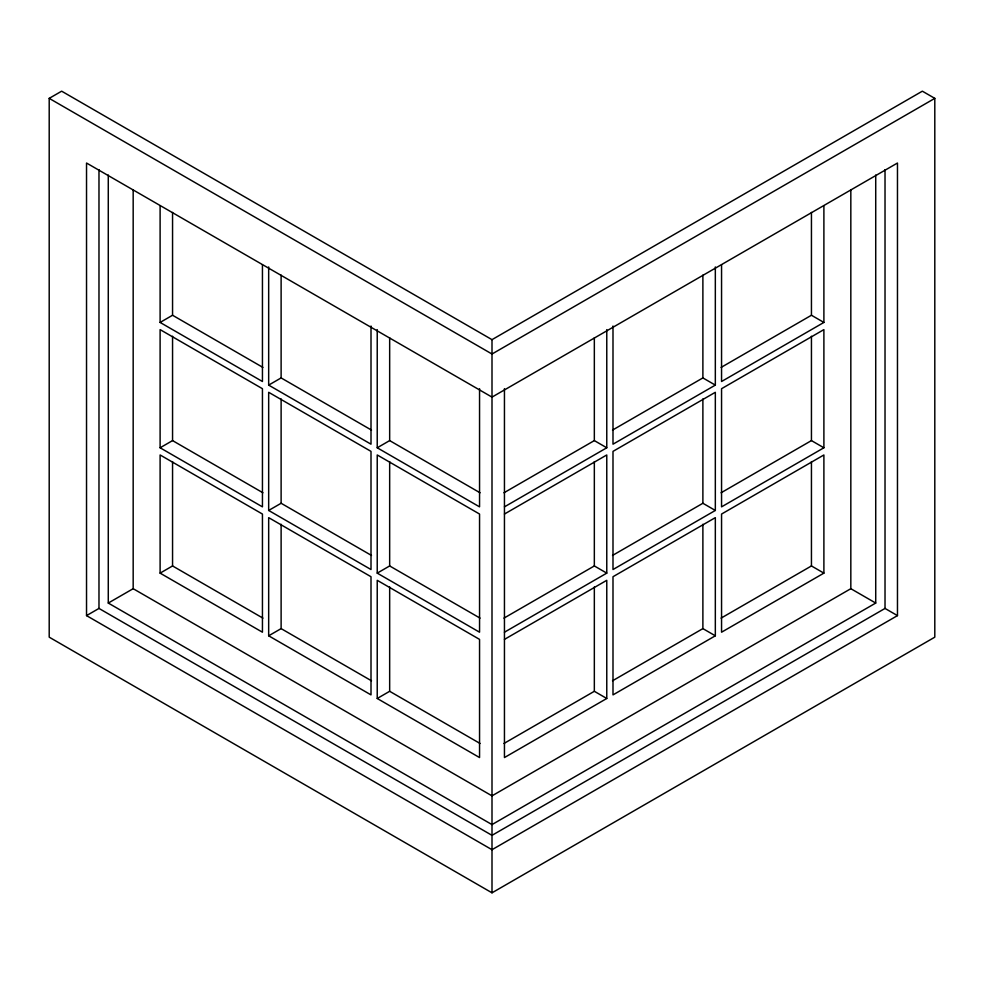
<?xml version="1.0" encoding="UTF-8"?>
<svg xmlns="http://www.w3.org/2000/svg" width="984" height="984" viewBox="0 0 984 984"><rect width="100%" height="100%" fill="white"/><g stroke="black" fill="none" stroke-linecap="round" stroke-linejoin="round"><path stroke-width="1.48" d="M49.2 98.363L61.648 91.18L492 339.652L922.352 91.18L934.8 98.363L934.8 637.165L492 892.82L49.2 637.165L49.2 98.363L492 354.019L934.8 98.363M160.109 205.804L160.109 322.432L172.557 315.249L262.925 367.426M160.109 447.781L262.445 506.858L262.445 388.705L160.109 329.615L160.109 447.781L172.557 440.598L262.925 492.775M268.669 266.947L268.669 385.113L281.117 377.918L371.485 430.094M86.53 615.615L98.978 608.432L492 835.342L885.022 608.432L897.469 615.615L897.469 163.024L492 397.118L86.53 163.024L86.53 615.615L492 849.709L897.469 615.615M108.277 175.029L108.277 603.057L133.172 588.69L492 795.859L850.828 588.69L875.723 603.057L875.723 175.029M160.109 573.131L262.445 632.208L262.445 514.054L160.109 454.965L160.109 573.131L172.557 565.948L262.925 618.124M268.669 510.45L371.005 569.539L371.005 451.373L268.669 392.296L268.669 510.45L281.117 503.267L371.485 555.443M377.229 329.615L377.229 447.781L389.664 440.598L480.044 492.775M503.956 492.775L594.336 440.598L606.771 447.781L606.771 329.615M612.515 430.094L702.884 377.918L715.331 385.113L715.331 266.947M721.075 367.426L811.443 315.249L823.891 322.432L823.891 205.804M268.669 635.799L371.005 694.889L371.005 576.722L268.669 517.645L268.669 635.799L281.117 628.616L371.485 680.793M377.229 573.131L479.552 632.208L479.552 514.042L377.229 454.965L377.229 573.131L389.664 565.948L480.044 618.124M504.448 506.858L606.771 447.781M715.331 385.113L612.995 444.19L612.995 326.024M823.891 322.432L721.555 381.509L721.555 264.88M504.448 514.042L606.771 454.965L606.771 573.131L504.448 632.208M503.956 618.124L594.336 565.948L606.771 573.131M612.515 555.443L702.884 503.267L715.331 510.45L715.331 392.296L612.995 451.373L612.995 569.539L715.331 510.45M721.075 492.775L811.443 440.598L823.891 447.781L823.891 329.615L721.555 388.705L721.555 506.858L823.891 447.781M377.229 698.48L479.552 757.557L479.552 639.391L377.229 580.314L377.229 698.48L389.664 691.297L480.044 743.474M504.448 639.391L606.771 580.314L606.771 698.48L504.448 757.557L504.448 388.692M503.956 743.474L594.336 691.297L606.771 698.48M612.515 680.793L702.884 628.616L715.331 635.799L715.331 517.645L612.995 576.722L612.995 694.889L715.331 635.799M721.075 618.124L811.443 565.948L823.891 573.131L823.891 454.965L721.555 514.054L721.555 632.208L823.891 573.131M875.723 603.057L492 824.592L108.277 603.057M160.109 322.432L262.445 381.509L262.445 264.88M268.669 385.113L371.005 444.19L371.005 326.024M377.229 447.781L479.552 506.858L479.552 388.692M885.022 169.642L885.022 608.432M850.828 189.814L850.828 588.69M811.443 212.433L811.443 315.249M811.443 336.245L811.443 440.598M811.443 461.594L811.443 565.948M702.884 275.102L702.884 377.918M702.884 398.914L702.884 503.267M702.884 524.263L702.884 628.616M594.336 337.783L594.336 440.598M594.336 461.594L594.336 565.948M594.336 586.944L594.336 691.297M492 339.652L492 892.82M389.664 337.783L389.664 440.598M389.664 461.594L389.664 565.948M389.664 586.944L389.664 691.297M281.117 275.102L281.117 377.918M281.117 398.914L281.117 503.267M281.117 524.263L281.117 628.616M172.557 212.433L172.557 315.249M172.557 336.245L172.557 440.598M172.557 461.594L172.557 565.948M133.172 189.814L133.172 588.69M98.978 169.642L98.978 608.432"/></g></svg>
